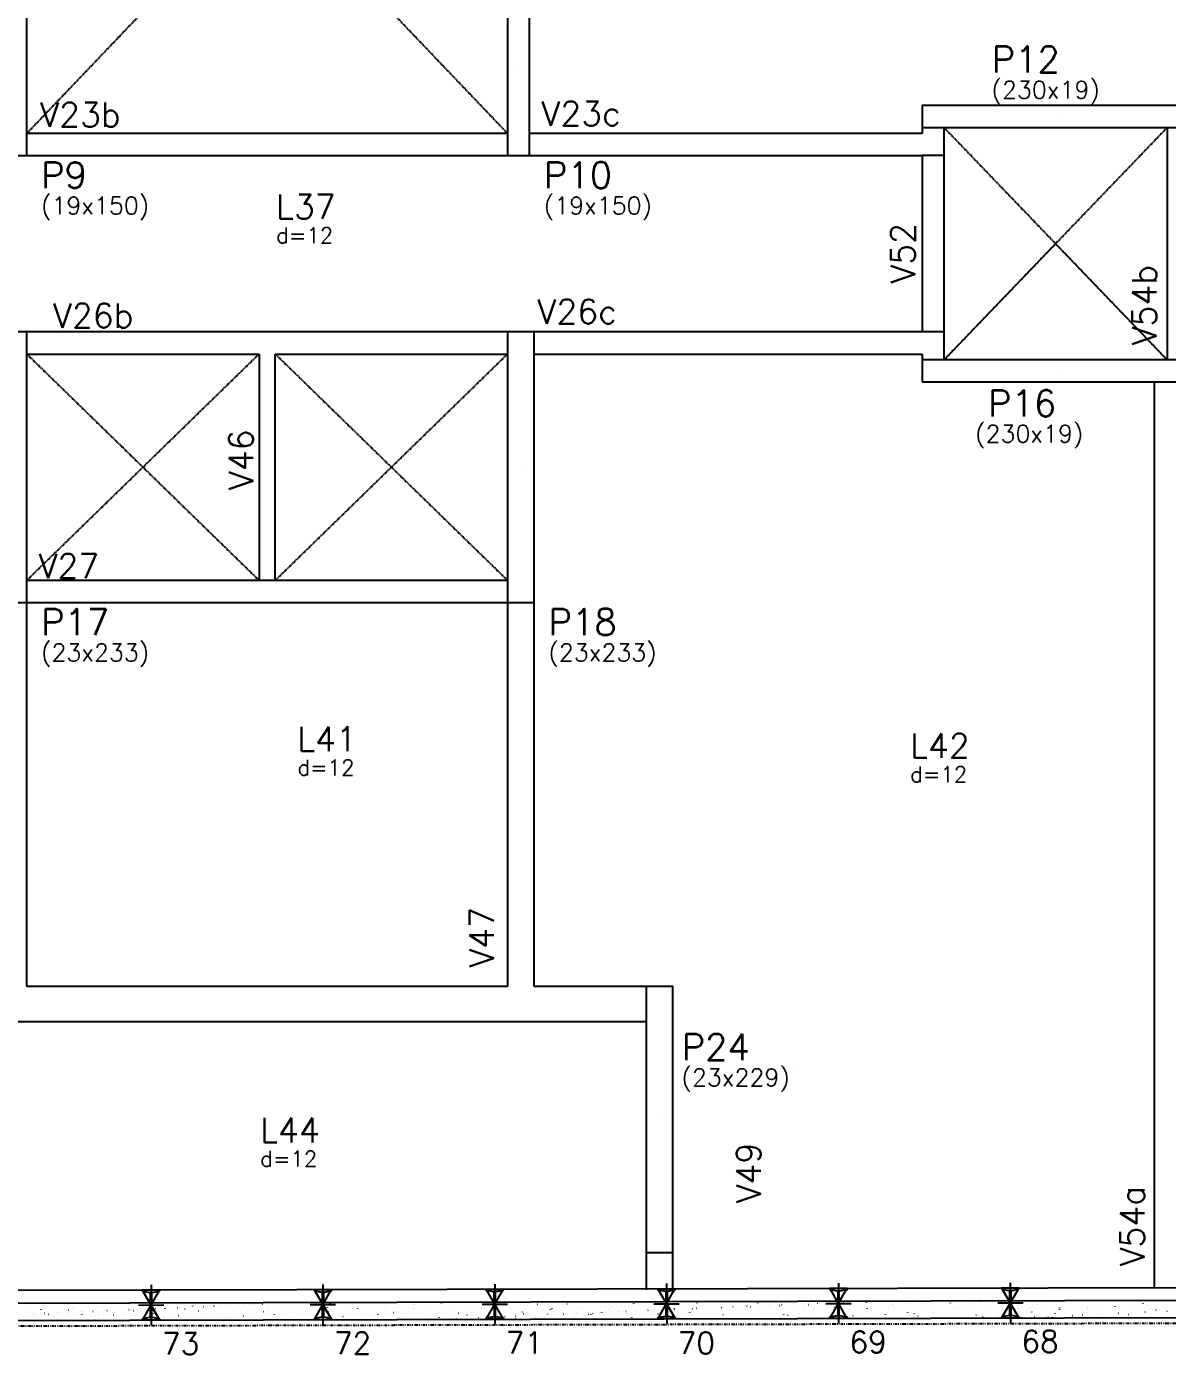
# Model space of a CAD drawing. Extents: x -40810 to 33675, y -2018 to 21213.
# Drawn here: x 20672 to 21654, y -390 to 754 of the extents above; entities that cross this region are included whole.
import ezdxf

# ---------------------------------------------------------------- set-up
doc = ezdxf.new("R2010")
doc.units = 0
doc.linetypes.add('ESTILO_TQS_0003', pattern=[1.5, 0.5, -0.4, 0.1, -0.5])
doc.linetypes.add('TRAZO_HUECO', pattern=[0.75, 0.5, -0.25])
doc.layers.get('0').update_dxf_attribs({"color": 1, "lineweight": 9})
for name, color, linetype in [('1', 5, 'Continuous'), ('10', 7, 'Continuous'), ('12', 3, 'Continuous'), ('13', 7, 'Continuous'), ('19', 5, 'Continuous'), ('24', 5, 'ESTILO_TQS_0003'), ('241', 7, 'TRAZO_HUECO'), ('242', 3, 'Continuous'), ('3', 2, 'Continuous'), ('49', 20, 'Continuous'), ('51', 6, 'Continuous'), ('52', 21, 'Continuous'), ('8', 5, 'Continuous'), ('9', 3, 'Continuous')]:
    doc.layers.add(name, color=color, linetype=linetype)
doc.styles.get("Standard").update_dxf_attribs({"font": 'romans.shx', "width": 0.8})

# ---------------------------------------------------------------- blocks, each defined once
blk = doc.blocks.new('_H9EFD498501-001')
for p, q in [((1661.56623, 195.411358), (1661.576019, 195.485717)), ((1744.594424, 195.797306), (1744.604213, 195.871664)), ((1775.702735, 195.219655), (1775.748392, 195.279157)), ((1800.669774, 196.131644), (1800.715431, 196.191146)), ((1827.519829, 195.402491), (1827.529618, 195.476849)), ((1842.48184, 194.831045), (1842.556769, 194.834317)), ((1851.358245, 196.39444), (1851.368034, 196.468798)), ((1852.597203, 195.272692), (1852.672132, 195.275963)), ((1854.470419, 195.354478), (1854.545347, 195.35775)), ((1863.311996, 195.74051), (1863.386924, 195.743781)), ((1873.427359, 196.182156), (1873.502287, 196.185427)), ((1875.300574, 196.263942), (1875.375503, 196.267214)), ((1884.142151, 196.649974), (1884.21708, 196.653245)), ((1896.794047, 194.900478), (1896.839705, 194.959979)), ((1898.512565, 196.673689), (1898.585787, 196.689922)), ((1910.371812, 194.449988), (1910.381602, 194.524347)), ((1921.761087, 195.812467), (1921.806744, 195.871968)), ((1934.386439, 196.780387), (1934.396228, 196.854746)), ((1946.728126, 196.724456), (1946.773783, 196.783958)), ((1954.493893, 196.193893), (1954.567115, 196.210126)), ((1958.155003, 197.005542), (1958.228225, 197.021775)), ((1969.298166, 194.512617), (1969.343824, 194.572118)), ((1993.400006, 194.835936), (1993.409796, 194.910294)), ((1994.265205, 195.424606), (1994.310863, 195.484107)), ((2010.475221, 195.714097), (2010.548443, 195.73033)), ((2014.136331, 196.525746), (2014.209553, 196.541979)), ((2017.311843, 196.385572), (2017.321633, 196.459931)), ((2019.232245, 196.336595), (2019.277902, 196.396096)), ((2041.15026, 197.377521), (2041.150377, 197.378414)), ((2044.199284, 197.248584), (2044.244941, 197.308085)), ((2066.456548, 195.234301), (2066.529771, 195.250534)), ((2070.117658, 196.04595), (2070.190881, 196.062183)), ((2076.325411, 194.441121), (2076.3352, 194.515479)), ((2100.163827, 195.43307), (2100.173617, 195.507428)), ((2122.437876, 194.754505), (2122.511099, 194.770738)), ((2126.098986, 195.566154), (2126.172209, 195.582387)), ((2182.080314, 195.086358), (2182.153536, 195.102591)), ((2183.192021, 195.819017), (2183.201811, 195.893376)), ((2187.746494, 194.568813), (2187.792151, 194.628315)), ((2207.103858, 197.368654), (2207.113648, 197.443012)), ((2212.713533, 195.480802), (2212.75919, 195.540304)), ((2237.680572, 196.392792), (2237.726229, 196.452293)), ((2238.061642, 194.606561), (2238.134864, 194.622794)), ((2251.241638, 197.528496), (2251.31486, 197.544729)), ((2262.647611, 197.304781), (2262.693268, 197.364282)), ((2266.117426, 195.424202), (2266.127215, 195.498561)), ((2289.955842, 196.416151), (2289.965631, 196.490509)), ((2299.572806, 194.683933), (2299.647735, 194.687205)), ((2301.446022, 194.76572), (2301.52095, 194.768991)), ((2307.222966, 197.0487), (2307.296188, 197.064933)), ((2310.287599, 195.151751), (2310.362527, 195.155023)), ((2320.402962, 195.593398), (2320.47789, 195.596669)), ((2322.276177, 195.675184), (2322.351106, 195.678455)), ((2331.117754, 196.061215), (2331.192683, 196.064487)), ((2333.804846, 195.161625), (2333.850503, 195.221127)), ((2341.233117, 196.502862), (2341.308046, 196.506133)), ((2343.106333, 196.584648), (2343.181261, 196.58792)), ((2348.969409, 194.4717), (2348.979199, 194.546058)), ((2351.947909, 196.97068), (2352.022838, 196.973951)), ((2358.771885, 196.073614), (2358.817542, 196.133116)), ((2362.063273, 197.412326), (2362.138201, 197.415597)), ((2363.204294, 196.568904), (2363.277516, 196.585137)), ((2363.936488, 197.494112), (2364.011417, 197.497384)), ((2372.778065, 197.880144), (2372.852993, 197.883415)), ((2372.984036, 196.802099), (2372.993825, 196.876457)), ((2383.738924, 196.985603), (2383.784581, 197.045105)), ((2406.308965, 194.773764), (2406.354622, 194.833265)), ((2408.705963, 197.897593), (2408.75162, 197.957094)), ((2419.185622, 196.089108), (2419.258844, 196.105341)), ((2431.276004, 195.685753), (2431.321661, 195.745254)), ((2431.997603, 194.857648), (2432.007393, 194.932006)), ((2455.909441, 196.407284), (2455.91923, 196.481642)), ((2456.243043, 196.597742), (2456.2887, 196.657244)), ((2475.16695, 195.609312), (2475.240172, 195.625545)), ((2479.747857, 197.399232), (2479.757646, 197.473591)), ((2481.210082, 197.509731), (2481.255739, 197.569233)), ((2506.177121, 198.42172), (2506.222778, 198.481222)), ((2514.923008, 194.462833), (2514.932797, 194.537191)), ((2531.148278, 195.129516), (2531.2215, 195.145749)), ((2538.761424, 195.454781), (2538.771214, 195.529139)), ((2562.776051, 197.78518), (2562.78584, 197.859539)), ((2587.129605, 194.64972), (2587.202828, 194.665953)), ((2604.336823, 198.464468), (2604.410045, 198.480701)), ((2621.789618, 195.840729), (2621.799408, 195.915087)), ((2624.757292, 194.829961), (2624.802949, 194.889462)), ((1665.125805, 187.087514), (1665.200733, 187.090785)), ((1666.133045, 183.828063), (1666.206267, 183.844296)), ((1666.99902, 187.1693), (1667.073949, 187.172571)), ((1669.693698, 183.568747), (1669.739355, 183.628248)), ((1672.090696, 186.692576), (1672.136353, 186.752077)), ((1672.829544, 190.925322), (1672.839333, 190.99968)), ((1675.834579, 191.571699), (1675.880236, 191.6312)), ((1675.840597, 187.555332), (1675.915525, 187.558603)), ((1679.313041, 186.749998), (1679.386263, 186.766231)), ((1683.990069, 185.658523), (1683.999858, 185.732881)), ((1685.95596, 187.996978), (1686.030889, 188.000249)), ((1687.829175, 188.078764), (1687.904104, 188.082036)), ((1694.660737, 184.480736), (1694.706394, 184.540237)), ((1696.520258, 190.564746), (1696.59348, 190.580979)), ((1696.670752, 188.464796), (1696.745681, 188.468067)), ((1696.741381, 192.474958), (1696.751171, 192.549317)), ((1697.057735, 187.604565), (1697.103392, 187.664066)), ((1700.181368, 191.376395), (1700.25459, 191.392628)), ((1700.801618, 192.483688), (1700.847275, 192.543189)), ((1706.786115, 188.906442), (1706.861044, 188.909714)), ((1707.828485, 186.650472), (1707.838274, 186.72483)), ((1708.659331, 188.988228), (1708.73426, 188.9915)), ((1713.361364, 194.29833), (1713.434586, 194.314562)), ((1717.500908, 189.37426), (1717.575836, 189.377532)), ((1719.627776, 185.392725), (1719.673433, 185.452227)), ((1720.579797, 193.466907), (1720.589587, 193.541265)), ((1722.024774, 188.516554), (1722.070431, 188.576055)), ((1722.114373, 183.348267), (1722.187595, 183.3645)), ((1725.768657, 193.395677), (1725.814314, 193.455178)), ((1727.616271, 189.815906), (1727.6912, 189.819178)), ((1729.489486, 189.897693), (1729.564415, 189.900964)), ((1731.843111, 188.980871), (1731.852901, 189.055229)), ((1735.294369, 186.270202), (1735.367591, 186.286435)), ((1738.331063, 190.283724), (1738.405992, 190.286996)), ((1743.003636, 183.714072), (1743.013425, 183.78843)), ((1744.594815, 186.304714), (1744.640472, 186.364216)), ((1746.991813, 189.428543), (1747.03747, 189.488044)), ((1748.446426, 190.725371), (1748.521355, 190.728642)), ((1750.319642, 190.807157), (1750.39457, 190.810428)), ((1750.735696, 194.307666), (1750.781353, 194.367167)), ((1752.501586, 190.08495), (1752.574808, 190.101183)), ((1755.754949, 190.530507), (1755.764738, 190.604865)), ((1756.162696, 190.896599), (1756.235918, 190.912832)), ((1759.161218, 191.193189), (1759.236147, 191.19646)), ((1766.842052, 184.70602), (1766.851842, 184.780379)), ((1769.276582, 191.634835), (1769.35151, 191.638106)), ((1769.342692, 193.818533), (1769.415914, 193.834766)), ((1769.561854, 187.216703), (1769.607511, 187.276205)), ((1771.149797, 191.716621), (1771.224726, 191.719893)), ((1771.958852, 190.340532), (1772.004509, 190.400034)), ((1779.593365, 191.522456), (1779.603154, 191.596814)), ((1779.991374, 192.102653), (1780.066303, 192.105924)), ((1790.106737, 192.544299), (1790.181666, 192.54757)), ((1790.856679, 187.036419), (1790.866468, 187.110778)), ((1791.275697, 185.790406), (1791.348919, 185.806639)), ((1791.979953, 192.626085), (1792.054881, 192.629357)), ((1794.528893, 188.128692), (1794.57455, 188.188194)), ((1796.925891, 191.252521), (1796.971548, 191.312023)), ((1800.821529, 193.012117), (1800.896458, 193.015388)), ((1803.607991, 193.852855), (1803.617781, 193.927213)), ((1808.482914, 189.605154), (1808.556136, 189.621387)), ((1810.936893, 193.453763), (1811.011821, 193.457035)), ((1812.144024, 190.416803), (1812.217246, 190.433036)), ((1812.810108, 193.53555), (1812.885037, 193.538821)), ((1814.768516, 188.586056), (1814.778305, 188.660414)), ((1819.495932, 189.040682), (1819.541589, 189.100183)), ((1821.651685, 193.921581), (1821.726613, 193.924853)), ((1821.89293, 192.16451), (1821.938587, 192.224012)), ((1825.32402, 193.338737), (1825.397242, 193.35497)), ((1831.767048, 194.363227), (1831.841977, 194.366499)), ((1833.640263, 194.445014), (1833.715192, 194.448285)), ((1838.606932, 189.578004), (1838.616722, 189.652363)), ((1844.462971, 189.952671), (1844.508628, 190.012172)), ((1846.859969, 193.0765), (1846.905627, 193.136001)), ((1847.257024, 185.31061), (1847.330247, 185.326843)), ((1849.870246, 185.091968), (1849.880036, 185.166326)), ((1862.621559, 191.908403), (1862.631348, 191.982762)), ((1864.464242, 189.125358), (1864.537464, 189.141591)), ((1868.125352, 189.937006), (1868.198574, 189.953239)), ((1869.43001, 190.86466), (1869.475667, 190.924161)), ((1871.827008, 193.988489), (1871.872666, 194.04799)), ((1873.782083, 186.641604), (1873.791873, 186.715963)), ((1881.305348, 192.858941), (1881.37857, 192.875174)), ((1886.533396, 193.45804), (1886.543185, 193.532398)), ((1888.142026, 183.624943), (1888.187683, 183.684445)), ((1894.397049, 191.776649), (1894.442706, 191.836151)), ((1897.6205, 187.633553), (1897.630289, 187.707911)), ((1903.238352, 184.830814), (1903.311575, 184.847047)), ((1908.883814, 183.147517), (1908.893603, 183.221875)), ((1913.109065, 184.536933), (1913.154722, 184.596434)), ((1919.364088, 192.688638), (1919.409745, 192.74814)), ((1920.445569, 188.645562), (1920.518792, 188.661795)), ((1921.635126, 189.963952), (1921.644916, 190.03831)), ((1924.106679, 189.45721), (1924.179902, 189.473443)), ((1932.795651, 184.697153), (1932.80544, 184.771511)), ((1937.286676, 192.379145), (1937.359898, 192.395378)), ((1938.076104, 185.448922), (1938.121761, 185.508423)), ((1944.331127, 193.600627), (1944.376785, 193.660129)), ((1945.546963, 191.513588), (1945.556753, 191.587947)), ((1956.634067, 185.689102), (1956.643857, 185.76346)), ((1959.21968, 184.351018), (1959.292902, 184.36725)), ((1963.043143, 186.360911), (1963.0888, 186.420412)), ((1969.38538, 192.505537), (1969.395169, 192.579895)), ((1976.426897, 188.165766), (1976.50012, 188.181999)), ((1980.088007, 188.977414), (1980.16123, 188.993647)), ((1980.648694, 188.019501), (1980.658483, 188.093859)), ((1988.010182, 187.2729), (1988.055839, 187.332402)), ((1993.268003, 191.899349), (1993.341226, 191.915582)), ((2004.560531, 189.569137), (2004.57032, 189.643495)), ((2009.233338, 183.305766), (2009.278995, 183.365268)), ((2012.977221, 188.184889), (2013.022878, 188.244391)), ((2015.201008, 183.871221), (2015.27423, 183.887454)), ((2015.647634, 183.74465), (2015.657424, 183.819009)), ((2028.398947, 190.561086), (2028.408737, 190.635444)), ((2032.408225, 187.68597), (2032.481447, 187.702203)), ((2034.200377, 184.217755), (2034.246034, 184.277257)), ((2036.069335, 188.497618), (2036.142557, 188.513851)), ((2037.94426, 189.096878), (2037.989917, 189.15638)), ((2039.495578, 183.328716), (2039.570507, 183.331988)), ((2039.662261, 186.075049), (2039.672051, 186.149408)), ((2049.249331, 191.419553), (2049.322554, 191.435786)), ((2049.610941, 183.770363), (2049.68587, 183.773634)), ((2051.484157, 183.852149), (2051.559085, 183.85542)), ((2052.413574, 192.891485), (2052.423363, 192.965843)), ((2059.167416, 185.129744), (2059.213073, 185.189246)), ((2060.325734, 184.238181), (2060.400662, 184.241452)), ((2062.911299, 190.008868), (2062.956956, 190.068369)), ((2063.574098, 187.624686), (2063.583888, 187.699044)), ((2070.441097, 184.679827), (2070.516025, 184.683098)), ((2071.182336, 183.391425), (2071.255558, 183.407658)), ((2072.314312, 184.761613), (2072.389241, 184.764885)), ((2081.155889, 185.147645), (2081.230818, 185.150916)), ((2084.134455, 186.041734), (2084.180112, 186.101235)), ((2087.412515, 188.616634), (2087.422304, 188.690993)), ((2087.878338, 190.920857), (2087.923995, 190.980358)), ((2088.389553, 187.206174), (2088.462775, 187.222407)), ((2091.271252, 185.589291), (2091.346181, 185.592563)), ((2092.050663, 188.017822), (2092.123885, 188.034055)), ((2093.144468, 185.671077), (2093.219396, 185.674349)), ((2098.675828, 184.130598), (2098.685618, 184.204957)), ((2101.986044, 186.057109), (2102.060973, 186.06038)), ((2105.230659, 190.939757), (2105.303881, 190.95599)), ((2106.704496, 183.829894), (2106.750153, 183.889396)), ((2109.101494, 186.953723), (2109.147151, 187.013224)), ((2111.427141, 190.947033), (2111.436931, 191.021392)), ((2112.101408, 186.498755), (2112.176336, 186.502027)), ((2112.845377, 191.832846), (2112.891034, 191.892347)), ((2113.974623, 186.580542), (2114.049552, 186.583813)), ((2122.587666, 185.680234), (2122.597455, 185.754593)), ((2122.8162, 186.966573), (2122.891128, 186.969845)), ((2131.671535, 184.741883), (2131.717192, 184.801385)), ((2132.931563, 187.40822), (2133.006492, 187.411491)), ((2134.068533, 187.865712), (2134.11419, 187.925213)), ((2134.804778, 187.490006), (2134.879707, 187.493277)), ((2135.338978, 192.49667), (2135.348768, 192.571028)), ((2137.812416, 192.744835), (2137.858073, 192.804336)), ((2143.646355, 187.876037), (2143.721284, 187.879309)), ((2144.370881, 186.726377), (2144.444103, 186.74261)), ((2146.426082, 186.672183), (2146.435871, 186.746541)), ((2148.031991, 187.538026), (2148.105213, 187.554259)), ((2153.761718, 188.317684), (2153.836647, 188.320955)), ((2155.634934, 188.39947), (2155.709863, 188.402742)), ((2156.638574, 185.653872), (2156.684231, 185.713374)), ((2159.035572, 188.777701), (2159.081229, 188.837203)), ((2159.177395, 193.488618), (2159.187184, 193.562977)), ((2161.211987, 190.459961), (2161.285209, 190.476194)), ((2162.779455, 193.656824), (2162.825112, 193.716326)), ((2164.476511, 188.785502), (2164.551439, 188.788773)), ((2170.440709, 189.002582), (2170.450498, 189.076941)), ((2174.591874, 189.227148), (2174.666803, 189.230419)), ((2176.465089, 189.308934), (2176.540018, 189.312206)), ((2178.419204, 194.274709), (2178.492426, 194.290942)), ((2181.601233, 183.735783), (2181.611023, 183.810142)), ((2181.605613, 186.565861), (2181.65127, 186.625363)), ((2184.002611, 189.68969), (2184.048268, 189.749192)), ((2185.306666, 189.694966), (2185.381595, 189.698237)), ((2194.352546, 190.552218), (2194.362335, 190.626577)), ((2195.422029, 190.136612), (2195.496958, 190.139884)), ((2197.295245, 190.218399), (2197.370173, 190.22167)), ((2200.352209, 186.246581), (2200.425431, 186.262814)), ((2204.013319, 187.05823), (2204.086541, 187.074463)), ((2205.439649, 184.727732), (2205.449439, 184.80209)), ((2206.136822, 190.60443), (2206.21175, 190.607702)), ((2206.572652, 187.477851), (2206.618309, 187.537352)), ((2208.96965, 190.601679), (2209.015307, 190.661181)), ((2216.252185, 191.046076), (2216.327113, 191.049348)), ((2217.193315, 189.980165), (2217.266537, 189.996398)), ((2218.1254, 191.127863), (2218.200329, 191.131134)), ((2218.190962, 191.544167), (2218.200751, 191.618525)), ((2226.966977, 191.513894), (2227.041906, 191.517166)), ((2229.454276, 187.058131), (2229.464065, 187.132489)), ((2231.539691, 188.38984), (2231.585348, 188.449341)), ((2233.936689, 191.513669), (2233.982347, 191.57317)), ((2234.400532, 193.794913), (2234.473754, 193.811146)), ((2237.08234, 191.955541), (2237.157269, 191.958812)), ((2238.955556, 192.037327), (2239.030484, 192.040598)), ((2242.205589, 193.874566), (2242.215378, 193.948925)), ((2247.797132, 192.423359), (2247.872061, 192.42663)), ((2253.366113, 188.607767), (2253.375903, 188.682126)), ((2256.333537, 185.766785), (2256.406759, 185.783018)), ((2256.50673, 189.301829), (2256.552387, 189.36133)), ((2257.912496, 192.865005), (2257.987424, 192.868276)), ((2258.903728, 192.425658), (2258.949386, 192.485159)), ((2259.785711, 192.946791), (2259.86064, 192.950063)), ((2259.994647, 186.578434), (2260.067869, 186.594667)), ((2268.627288, 193.332823), (2268.702216, 193.336094)), ((2273.174643, 189.500369), (2273.247865, 189.516602)), ((2277.204529, 189.599716), (2277.214319, 189.674074)), ((2278.742651, 193.774469), (2278.81758, 193.777741)), ((2280.615866, 193.856255), (2280.690795, 193.859527)), ((2281.473769, 190.213818), (2281.519426, 190.27332)), ((2283.870767, 193.337647), (2283.916425, 193.397148)), ((2288.467843, 185.11368), (2288.477633, 185.188038)), ((2289.457443, 194.242287), (2289.532372, 194.245558)), ((2290.38186, 193.315117), (2290.455082, 193.33135)), ((2294.04297, 194.126765), (2294.116192, 194.142998)), ((2301.219156, 191.930115), (2301.228945, 192.004473)), ((2306.440808, 191.125807), (2306.486465, 191.185309)), ((2308.837807, 194.249636), (2308.883464, 194.309137)), ((2311.902428, 183.038225), (2311.902428, 183.038225)), ((2311.902428, 183.038225), (2311.902428, 183.038225)), ((2312.314865, 185.286989), (2312.388087, 185.303222)), ((2312.379681, 186.663316), (2312.38947, 186.737674)), ((2315.975975, 186.098638), (2316.049197, 186.114871)), ((2323.760145, 183.067124), (2323.760145, 183.067124)), ((2323.760145, 183.067124), (2323.760145, 183.067124)), ((2324.52584, 183.06899), (2324.52584, 183.06899)), ((2325.130993, 193.479751), (2325.140783, 193.55411)), ((2325.152824, 183.886091), (2325.198481, 183.945592)), ((2329.155971, 189.020573), (2329.229193, 189.036805)), ((2331.407847, 192.037796), (2331.453505, 192.097298)), ((2335.617861, 183.096022), (2335.617861, 183.096022)), ((2336.218097, 187.655264), (2336.227886, 187.729623)), ((2346.363188, 192.835321), (2346.43641, 192.851554)), ((2347.475578, 183.124921), (2347.475578, 183.124921)), ((2347.475578, 183.124921), (2347.475578, 183.124921)), ((2347.475578, 183.124921), (2347.475578, 183.124921)), ((2347.481411, 183.169228), (2347.4912, 183.243587)), ((2348.838552, 183.128243), (2348.838552, 183.128243)), ((2350.024298, 193.646969), (2350.09752, 193.663202)), ((2350.119863, 184.79808), (2350.16552, 184.857581)), ((2356.374886, 192.949786), (2356.420544, 193.009287)), ((2359.333294, 183.15382), (2359.333294, 183.15382)), ((2359.333294, 183.15382), (2359.333294, 183.15382)), ((2359.333294, 183.15382), (2359.333294, 183.15382)), ((2360.232723, 189.985664), (2360.242513, 190.060022)), ((2360.855037, 183.157529), (2360.855037, 183.157529)), ((2360.855037, 183.157529), (2360.855037, 183.157529)), ((2360.855037, 183.157529), (2360.855037, 183.157529)), ((2368.296192, 184.807193), (2368.369415, 184.823426)), ((2371.191011, 183.182719), (2371.191011, 183.182719)), ((2371.191011, 183.182719), (2371.191011, 183.182719)), ((2371.393248, 184.718865), (2371.403037, 184.793223)), ((2371.957302, 185.618842), (2372.030525, 185.635075)), ((2373.151263, 183.187496), (2373.151263, 183.187496)), ((2375.086902, 185.710069), (2375.132559, 185.769571)), ((2381.341925, 193.861775), (2381.387583, 193.921276)), ((2383.048727, 183.211617), (2383.048727, 183.211617)), ((2383.048727, 183.211617), (2383.048727, 183.211617)), ((2384.144561, 191.5353), (2384.15435, 191.609658)), ((2385.137299, 188.540776), (2385.210521, 188.557009)), ((2394.906443, 183.240516), (2394.906443, 183.240516)), ((2395.231664, 185.710813), (2395.241454, 185.785171)), ((2397.463975, 183.246749), (2397.463975, 183.246749)), ((2400.053941, 186.622058), (2400.099598, 186.68156)), ((2402.344516, 192.355525), (2402.417738, 192.371758)), ((2406.005626, 193.167173), (2406.078848, 193.183406)), ((2406.76416, 183.269415), (2406.76416, 183.269415)), ((2407.982977, 192.527248), (2407.992766, 192.601607)), ((2418.621876, 183.298313), (2418.621876, 183.298313)), ((2418.621876, 183.298313), (2418.621876, 183.298313)), ((2418.621876, 183.298313), (2418.621876, 183.298313)), ((2419.246291, 188.041212), (2419.25608, 188.115571)), ((2419.646892, 183.300812), (2419.646892, 183.300812)), ((2419.646892, 183.300812), (2419.646892, 183.300812)), ((2419.646892, 183.300812), (2419.646892, 183.300812)), ((2421.776687, 183.306002), (2421.776687, 183.306002)), ((2424.27752, 184.327397), (2424.350743, 184.34363)), ((2425.02098, 187.534047), (2425.066637, 187.593549)), ((2427.93863, 185.139046), (2428.011853, 185.155279)), ((2430.479593, 183.327212), (2430.479593, 183.327212)), ((2430.479593, 183.327212), (2430.479593, 183.327212)), ((2430.479593, 183.327212), (2430.479593, 183.327212)), ((2441.118626, 188.06098), (2441.191849, 188.077213)), ((2442.337309, 183.356111), (2442.337309, 183.356111)), ((2442.337309, 183.356111), (2442.337309, 183.356111)), ((2443.158128, 189.590849), (2443.167917, 189.665207)), ((2446.089398, 183.365255), (2446.089398, 183.365255)), ((2446.089398, 183.365255), (2446.089398, 183.365255)), ((2446.089398, 183.365255), (2446.089398, 183.365255)), ((2446.244136, 183.566913), (2446.289793, 183.626415)), ((2449.988019, 188.446037), (2450.033676, 188.505538)), ((2454.195026, 183.38501), (2454.195026, 183.38501)), ((2454.245232, 183.766362), (2454.255021, 183.84072)), ((2458.325844, 191.875729), (2458.399066, 191.891962)), ((2461.986954, 192.687377), (2462.060176, 192.70361)), ((2466.052742, 183.413908), (2466.052742, 183.413908)), ((2466.996544, 190.582797), (2467.006334, 190.657155)), ((2470.40211, 183.424508), (2470.40211, 183.424508)), ((2470.40211, 183.424508), (2470.40211, 183.424508)), ((2470.40211, 183.424508), (2470.40211, 183.424508)), ((2471.211175, 184.478903), (2471.256832, 184.538404)), ((2474.955058, 189.358026), (2475.000715, 189.417527)), ((2477.910459, 183.442807), (2477.910459, 183.442807)), ((2477.910459, 183.442807), (2477.910459, 183.442807)), ((2477.910459, 183.442807), (2477.910459, 183.442807)), ((2478.259858, 186.096761), (2478.269648, 186.171119)), ((2478.438748, 183.444094), (2478.438748, 183.444094)), ((2478.438748, 183.444094), (2478.438748, 183.444094)), ((2478.438748, 183.444094), (2478.438748, 183.444094)), ((2480.258848, 183.847601), (2480.33207, 183.863834)), ((2483.919958, 184.659249), (2483.99318, 184.675482)), ((2489.768175, 183.471706), (2489.768175, 183.471706)), ((2489.768175, 183.471706), (2489.768175, 183.471706)), ((2489.768175, 183.471706), (2489.768175, 183.471706)), ((2491.011171, 192.913196), (2491.02096, 192.987555)), ((2494.714822, 183.483761), (2494.714822, 183.483761)), ((2494.714822, 183.483761), (2494.714822, 183.483761)), ((2494.714822, 183.483761), (2494.714822, 183.483761)), ((2496.178214, 185.390892), (2496.223871, 185.450393)), ((2497.099954, 187.581184), (2497.173177, 187.597417)), ((2499.922097, 190.270015), (2499.967754, 190.329516)), ((2501.625891, 183.500604), (2501.625891, 183.500604)), ((2501.625891, 183.500604), (2501.625891, 183.500604)), ((2502.171695, 187.646397), (2502.181485, 187.720756)), ((2504.026871, 183.506456), (2504.026871, 183.506456)), ((2504.026871, 183.506456), (2504.026871, 183.506456)), ((2507.301337, 183.649422), (2507.376265, 183.652694)), ((2513.483608, 183.529503), (2513.483608, 183.529503)), ((2513.483608, 183.529503), (2513.483608, 183.529503)), ((2514.307171, 191.395932), (2514.380394, 191.412165)), ((2517.4167, 184.091068), (2517.491628, 184.09434)), ((2517.968282, 192.207581), (2518.041504, 192.223814)), ((2519.027533, 183.543014), (2519.027533, 183.543014)), ((2519.027533, 183.543014), (2519.027533, 183.543014)), ((2519.027533, 183.543014), (2519.027533, 183.543014)), ((2519.289915, 184.172855), (2519.364844, 184.176126)), ((2521.145253, 186.302881), (2521.19091, 186.362382)), ((2524.889136, 191.182004), (2524.934793, 191.241505)), ((2525.341324, 183.558402), (2525.341324, 183.558402)), ((2526.010112, 188.638346), (2526.019901, 188.712704)), ((2528.131492, 184.558886), (2528.206421, 184.562158)), ((2537.199041, 183.587301), (2537.199041, 183.587301)), ((2537.199041, 183.587301), (2537.199041, 183.587301)), ((2537.199041, 183.587301), (2537.199041, 183.587301)), ((2537.230604, 183.587377), (2537.230604, 183.587377)), ((2537.273426, 184.15231), (2537.283215, 184.226668)), ((2538.246855, 185.000533), (2538.321784, 185.003804)), ((2539.901286, 184.179453), (2539.974508, 184.195686)), ((2540.120071, 185.082319), (2540.194999, 185.08559)), ((2543.340245, 183.602267), (2543.340245, 183.602267)), ((2543.340245, 183.602267), (2543.340245, 183.602267)), ((2543.715294, 184.091041), (2543.760951, 184.150543)), ((2546.112292, 187.21487), (2546.157949, 187.274372)), ((2548.961647, 185.468351), (2549.036576, 185.471622)), ((2549.056757, 183.616199), (2549.056757, 183.616199)), ((2549.056757, 183.616199), (2549.056757, 183.616199)), ((2549.056757, 183.616199), (2549.056757, 183.616199)), ((2549.856175, 192.093993), (2549.901832, 192.153495)), ((2550.024738, 190.968745), (2550.034528, 191.043103)), ((2553.081282, 187.101388), (2553.154504, 187.117621)), ((2559.077011, 185.909997), (2559.151939, 185.913268)), ((2560.914474, 183.645098), (2560.914474, 183.645098)), ((2560.914474, 183.645098), (2560.914474, 183.645098)), ((2560.950226, 185.991783), (2561.025155, 185.995055)), ((2561.185263, 185.701946), (2561.195052, 185.776304)), ((2567.652956, 183.66152), (2567.652956, 183.66152)), ((2567.652956, 183.66152), (2567.652956, 183.66152)), ((2568.682333, 185.00303), (2568.72799, 185.062532)), ((2569.791803, 186.377815), (2569.866731, 186.381086)), ((2570.288499, 190.916136), (2570.361722, 190.932369)), ((2571.079331, 188.126859), (2571.124988, 188.186361)), ((2572.77219, 183.673997), (2572.77219, 183.673997)), ((2572.77219, 183.673997), (2572.77219, 183.673997)), ((2573.936575, 192.518381), (2573.946365, 192.59274)), ((2573.949609, 191.727785), (2574.022832, 191.744018)), ((2574.823214, 193.005982), (2574.868871, 193.065484)), ((2579.907166, 186.819461), (2579.982095, 186.822733)), ((2581.780382, 186.901247), (2581.85531, 186.904519)), ((2584.629907, 183.702895), (2584.629907, 183.702895)), ((2585.023679, 186.693895), (2585.033469, 186.768253)), ((2590.621958, 187.287279), (2590.696887, 187.29055)), ((2591.965668, 183.720774), (2591.965668, 183.720774)), ((2591.965668, 183.720774), (2591.965668, 183.720774)), ((2593.649372, 185.91502), (2593.695029, 185.974521)), ((2596.02246, 183.73066), (2596.02246, 183.73066)), ((2596.02246, 183.73066), (2596.02246, 183.73066)), ((2596.04637, 189.038848), (2596.092027, 189.09835)), ((2596.487623, 183.731794), (2596.487623, 183.731794)), ((2597.774992, 193.51033), (2597.784781, 193.584688)), ((2599.790253, 193.917971), (2599.83591, 193.977473)), ((2600.737322, 187.728925), (2600.81225, 187.732197)), ((2602.610537, 187.810712), (2602.685466, 187.813983)), ((2608.345339, 183.760693), (2608.345339, 183.760693)), ((2608.345339, 183.760693), (2608.345339, 183.760693)), ((2608.345339, 183.760693), (2608.345339, 183.760693)), ((2609.038306, 189.024294), (2609.048095, 189.098652)), ((2609.06261, 186.621592), (2609.135832, 186.637825)), ((2611.452114, 188.196743), (2611.527042, 188.200015)), ((2616.27838, 183.780027), (2616.27838, 183.780027)), ((2616.27838, 183.780027), (2616.27838, 183.780027)), ((2618.616411, 186.827009), (2618.662068, 186.88651)), ((2620.203056, 183.789592), (2620.20862, 183.831853)), ((2620.203056, 183.789592), (2620.203056, 183.789592)), ((2620.203056, 183.789592), (2620.203056, 183.789592)), ((2621.013409, 189.950838), (2621.059067, 190.010339)), ((2621.567477, 188.63839), (2621.642406, 188.641661)), ((2623.440692, 188.720176), (2623.515621, 188.723447)), ((2626.269827, 190.43634), (2626.343049, 190.452573)), ((2629.930937, 191.247989), (2630.004159, 191.264222)), ((2632.060772, 183.81849), (2632.060772, 183.81849)), ((2632.060772, 183.81849), (2632.060772, 183.81849)), ((2632.282269, 189.106207), (2632.357198, 189.109479)), ((2632.950143, 190.57393), (2632.959932, 190.648288)), ((2640.591091, 183.83928), (2640.591091, 183.83928)), ((2640.591091, 183.83928), (2640.591091, 183.83928)), ((2642.397632, 189.547854), (2642.472561, 189.551125)), ((1662.471935, 183.016415), (1662.545157, 183.032648)), ((1668.082626, 181.469157), (1668.082626, 181.469157)), ((1668.082626, 181.469157), (1668.082626, 181.469157)), ((1671.58574, 181.477695), (1671.58574, 181.477695)), ((1671.58574, 181.477695), (1671.58574, 181.477695)), ((1671.58574, 181.477695), (1671.58574, 181.477695)), ((1683.443457, 181.506593), (1683.443457, 181.506593)), ((1683.443457, 181.506593), (1683.443457, 181.506593)), ((1692.395338, 181.52841), (1692.395338, 181.52841)), ((1692.395338, 181.52841), (1692.395338, 181.52841)), ((1695.301173, 181.535492), (1695.301173, 181.535492)), ((1695.301173, 181.535492), (1695.301173, 181.535492)), ((1707.15889, 181.564391), (1707.15889, 181.564391)), ((1714.144621, 181.581416), (1714.144621, 181.581416)), ((1714.144621, 181.581416), (1714.144621, 181.581416)), ((1714.144621, 181.581416), (1714.144621, 181.581416)), ((1716.708049, 181.587663), (1716.708049, 181.587663)), ((1716.708049, 181.587663), (1716.708049, 181.587663)), ((1718.453263, 182.536619), (1718.526485, 182.552852)), ((1719.016606, 181.593289), (1719.016606, 181.593289)), ((1719.016606, 181.593289), (1719.016606, 181.593289)), ((1719.016606, 181.593289), (1719.016606, 181.593289)), ((1719.091799, 182.164435), (1719.101588, 182.238794)), ((1730.874322, 181.622188), (1730.874322, 181.622188)), ((1730.874322, 181.622188), (1730.874322, 181.622188)), ((1730.874322, 181.622188), (1730.874322, 181.622188)), ((1741.020761, 181.646916), (1741.020761, 181.646916)), ((1741.020761, 181.646916), (1741.020761, 181.646916)), ((1742.732039, 181.651087), (1742.732039, 181.651087)), ((1742.732039, 181.651087), (1742.732039, 181.651087)), ((1754.589755, 181.679986), (1754.589755, 181.679986)), ((1754.589755, 181.679986), (1754.589755, 181.679986)), ((1765.333473, 181.706169), (1765.333473, 181.706169)), ((1765.333473, 181.706169), (1765.333473, 181.706169)), ((1766.447472, 181.708884), (1766.447472, 181.708884)), ((1772.936477, 181.724699), (1772.936477, 181.724699)), ((1772.936477, 181.724699), (1772.936477, 181.724699)), ((1772.936477, 181.724699), (1772.936477, 181.724699)), ((1774.43459, 182.056822), (1774.507813, 182.073055)), ((1778.0957, 182.868471), (1778.168923, 182.884704)), ((1778.305188, 181.737783), (1778.305188, 181.737783)), ((1789.646184, 181.765422), (1789.646184, 181.765422)), ((1789.646184, 181.765422), (1789.646184, 181.765422)), ((1790.162905, 181.766682), (1790.162905, 181.766682)), ((1790.162905, 181.766682), (1790.162905, 181.766682)), ((1790.162905, 181.766682), (1790.162905, 181.766682)), ((1802.020621, 181.79558), (1802.026993, 181.843979)), ((1802.020621, 181.79558), (1802.020621, 181.79558)), ((1802.020621, 181.79558), (1802.020621, 181.79558)), ((1813.878338, 181.824479), (1813.878338, 181.824479)), ((1813.878338, 181.824479), (1813.878338, 181.824479)), ((1813.958896, 181.824675), (1813.958896, 181.824675)), ((1813.958896, 181.824675), (1813.958896, 181.824675)), ((1825.736054, 181.853378), (1825.736054, 181.853378)), ((1825.85562, 182.761569), (1825.865409, 182.835927)), ((1831.728333, 181.867982), (1831.728333, 181.867982)), ((1834.077028, 182.388675), (1834.150251, 182.404908)), ((1837.59377, 181.882277), (1837.59377, 181.882277)), ((1838.271608, 181.883929), (1838.271608, 181.883929)), ((1838.271608, 181.883929), (1838.271608, 181.883929)), ((1849.451487, 181.911175), (1849.451487, 181.911175)), ((1849.451487, 181.911175), (1849.451487, 181.911175)), ((1849.451487, 181.911175), (1849.451487, 181.911175)), ((1861.309203, 181.940074), (1861.309203, 181.940074)), ((1861.309203, 181.940074), (1861.309203, 181.940074)), ((1861.309203, 181.940074), (1861.309203, 181.940074)), ((1862.584319, 181.943182), (1862.584319, 181.943182)), ((1863.174987, 182.712954), (1863.220644, 182.772456)), ((1873.16692, 181.968973), (1873.16692, 181.968973)), ((1873.16692, 181.968973), (1873.16692, 181.968973)), ((1885.024636, 181.997871), (1885.024636, 181.997871)), ((1885.024636, 181.997871), (1885.024636, 181.997871)), ((1886.897031, 182.002435), (1886.897031, 182.002435)), ((1890.520189, 182.011265), (1890.520189, 182.011265)), ((1890.520189, 182.011265), (1890.520189, 182.011265)), ((1896.882353, 182.02677), (1896.882353, 182.02677)), ((1908.740069, 182.055669), (1908.740069, 182.055669)), ((1908.740069, 182.055669), (1908.740069, 182.055669)), ((1908.740069, 182.055669), (1908.740069, 182.055669)), ((1911.209742, 182.061688), (1911.209742, 182.061688)), ((1920.597786, 182.084568), (1920.597786, 182.084568)), ((1920.597786, 182.084568), (1920.597786, 182.084568)), ((1920.597786, 182.084568), (1920.597786, 182.084568)), ((1932.455502, 182.113466), (1932.455502, 182.113466)), ((1932.455502, 182.113466), (1932.455502, 182.113466)), ((1935.522454, 182.120941), (1935.522454, 182.120941)), ((1944.313218, 182.142365), (1944.313218, 182.142365)), ((1944.313218, 182.142365), (1944.313218, 182.142365)), ((1949.312045, 182.154548), (1949.312045, 182.154548)), ((1949.312045, 182.154548), (1949.312045, 182.154548)), ((1956.170935, 182.171264), (1956.170935, 182.171264)), ((1959.835166, 182.180194), (1959.835166, 182.180194)), ((1968.028651, 182.200162), (1968.028651, 182.200162)), ((1979.886368, 182.229061), (1979.886368, 182.229061)), ((1979.886368, 182.229061), (1979.886368, 182.229061)), ((1979.886368, 182.229061), (1979.886368, 182.229061)), ((1984.147877, 182.239447), (1984.147877, 182.239447)), ((1984.147877, 182.239447), (1984.147877, 182.239447)), ((1984.147877, 182.239447), (1984.147877, 182.239447)), ((1984.266299, 182.393777), (1984.311956, 182.453279)), ((1991.744084, 182.25796), (1991.744084, 182.25796)), ((1991.744084, 182.25796), (1991.744084, 182.25796)), ((1991.809218, 182.752702), (1991.819008, 182.82706)), ((2003.601801, 182.286859), (2003.601801, 182.286859)), ((2003.601801, 182.286859), (2003.601801, 182.286859)), ((2008.103901, 182.297831), (2008.103901, 182.297831)), ((2008.103901, 182.297831), (2008.103901, 182.297831)), ((2008.460589, 182.2987), (2008.460589, 182.2987)), ((2008.460589, 182.2987), (2008.460589, 182.2987)), ((2008.460589, 182.2987), (2008.460589, 182.2987)), ((2015.459517, 182.315757), (2015.459517, 182.315757)), ((2016.344394, 182.317914), (2016.344394, 182.317914)), ((2016.344394, 182.317914), (2016.344394, 182.317914)), ((2018.665423, 182.419252), (2018.740351, 182.422524)), ((2027.317234, 182.344656), (2027.317234, 182.344656)), ((2028.780786, 182.860898), (2028.855715, 182.86417)), ((2030.654001, 182.942685), (2030.72893, 182.945956)), ((2032.773301, 182.357953), (2032.773301, 182.357953)), ((2032.773301, 182.357953), (2032.773301, 182.357953)), ((2032.773301, 182.357953), (2032.773301, 182.357953)), ((2039.17495, 182.373555), (2039.17495, 182.373555)), ((2039.17495, 182.373555), (2039.17495, 182.373555)), ((2039.17495, 182.373555), (2039.17495, 182.373555)), ((2051.032666, 182.402453), (2051.032666, 182.402453)), ((2051.032666, 182.402453), (2051.032666, 182.402453)), ((2051.032666, 182.402453), (2051.032666, 182.402453)), ((2057.086012, 182.417206), (2057.086012, 182.417206)), ((2057.086012, 182.417206), (2057.086012, 182.417206)), ((2057.086012, 182.417206), (2057.086012, 182.417206)), ((2062.890383, 182.431352), (2062.890383, 182.431352)), ((2062.890383, 182.431352), (2062.890383, 182.431352)), ((2066.895757, 182.441114), (2066.895757, 182.441114)), ((2066.895757, 182.441114), (2066.895757, 182.441114)), ((2074.748099, 182.460251), (2074.748099, 182.460251)), ((2074.748099, 182.460251), (2074.748099, 182.460251)), ((2081.398724, 182.476459), (2081.398724, 182.476459)), ((2081.398724, 182.476459), (2081.398724, 182.476459)), ((2081.737457, 182.917905), (2081.783114, 182.977406)), ((2086.605816, 182.489149), (2086.605816, 182.489149)), ((2098.463532, 182.518048), (2098.463532, 182.518048)), ((2098.463532, 182.518048), (2098.463532, 182.518048)), ((2098.463532, 182.518048), (2098.463532, 182.518048)), ((2105.711435, 182.535712), (2105.711435, 182.535712)), ((2105.711435, 182.535712), (2105.711435, 182.535712)), ((2110.321249, 182.546947), (2110.321249, 182.546947)), ((2110.321249, 182.546947), (2110.321249, 182.546947)), ((2110.321249, 182.546947), (2110.321249, 182.546947)), ((2122.178965, 182.575846), (2122.178965, 182.575846)), ((2122.178965, 182.575846), (2122.178965, 182.575846)), ((2125.687613, 182.584397), (2125.687613, 182.584397)), ((2125.687613, 182.584397), (2125.687613, 182.584397)), ((2127.163664, 182.911629), (2127.236886, 182.927862)), ((2130.024147, 182.594965), (2130.024147, 182.594965)), ((2130.024147, 182.594965), (2130.024147, 182.594965)), ((2134.036682, 182.604744), (2134.036682, 182.604744)), ((2134.036682, 182.604744), (2134.036682, 182.604744)), ((2145.894398, 182.633643), (2145.894398, 182.633643)), ((2154.336859, 182.654218), (2154.336859, 182.654218)), ((2154.336859, 182.654218), (2154.336859, 182.654218)), ((2157.752114, 182.662542), (2157.752114, 182.662542)), ((2169.609831, 182.69144), (2169.609831, 182.69144)), ((2169.609831, 182.69144), (2169.609831, 182.69144)), ((2169.609831, 182.69144), (2169.609831, 182.69144)), ((2178.64957, 182.713471), (2178.64957, 182.713471)), ((2178.64957, 182.713471), (2178.64957, 182.713471)), ((2181.467547, 182.720339), (2181.467547, 182.720339)), ((2181.467547, 182.720339), (2181.467547, 182.720339)), ((2184.479469, 182.72768), (2184.479469, 182.72768)), ((2184.479469, 182.72768), (2184.479469, 182.72768)), ((2184.479469, 182.72768), (2184.479469, 182.72768)), ((2193.325264, 182.749238), (2193.325264, 182.749238)), ((2193.325264, 182.749238), (2193.325264, 182.749238)), ((2202.962282, 182.772724), (2202.962282, 182.772724)), ((2202.962282, 182.772724), (2202.962282, 182.772724)), ((2205.18298, 182.778137), (2205.18298, 182.778137)), ((2217.040697, 182.807035), (2217.040697, 182.807035)), ((2227.274994, 182.831978), (2227.274994, 182.831978)), ((2227.274994, 182.831978), (2227.274994, 182.831978)), ((2228.898413, 182.835934), (2228.898413, 182.835934)), ((2228.898413, 182.835934), (2228.898413, 182.835934)), ((2228.898413, 182.835934), (2228.898413, 182.835934)), ((2240.75613, 182.864833), (2240.75613, 182.864833)), ((2240.75613, 182.864833), (2240.75613, 182.864833)), ((2240.75613, 182.864833), (2240.75613, 182.864833)), ((2243.271325, 182.870963), (2243.271325, 182.870963)), ((2243.271325, 182.870963), (2243.271325, 182.870963)), ((2243.271325, 182.870963), (2243.271325, 182.870963)), ((2251.587705, 182.891231), (2251.587705, 182.891231)), ((2251.587705, 182.891231), (2251.587705, 182.891231)), ((2252.613846, 182.893731), (2252.613846, 182.893731)), ((2252.613846, 182.893731), (2252.613846, 182.893731)), ((2264.471563, 182.92263), (2264.471563, 182.92263)), ((2264.471563, 182.92263), (2264.471563, 182.92263)), ((2275.900417, 182.950484), (2275.900417, 182.950484)), ((2275.900417, 182.950484), (2275.900417, 182.950484)), ((2276.329279, 182.951529), (2276.329279, 182.951529)), ((2288.186995, 182.980428), (2288.186995, 182.980428)), ((2288.186995, 182.980428), (2288.186995, 182.980428)), ((2288.186995, 182.980428), (2288.186995, 182.980428)), ((2300.044712, 183.009326), (2300.044712, 183.009326)), ((2300.044712, 183.009326), (2300.044712, 183.009326)), ((2300.044712, 183.009326), (2300.044712, 183.009326)), ((2300.213128, 183.009737), (2300.231442, 183.033603)), ((2300.213128, 183.009737), (2300.213128, 183.009737)), ((2302.063181, 183.014246), (2302.063181, 183.014246)), ((2302.063181, 183.014246), (2302.063181, 183.014246)), ((2302.063181, 183.014246), (2302.063181, 183.014246))]:
    blk.add_line(p, q)

msp = doc.modelspace()

# ---------------------------------------------------------------- linework, layer by layer
at = {"linetype": 'Continuous', "ltscale": 30}
for points in [[(22354.32, 858.412), (21104.82, 858.412), (21104.82, 792.912), (21104.82, 661.912), (21442.82, 661.912), (21442.82, 666.912), (21442.82, 685.912), (21672.82, 685.912), (21672.82, 666.912), (21672.82, 576.412), (22223.32, 576.412), (22223.32, 586.912), (22354.32, 586.912)], [(21672.82, 447.912), (21672.82, 466.912), (21672.82, 557.412), (22223.32, 557.412), (22223.32, 576.412), (21672.82, 576.412), (21672.82, 666.912), (21653.82, 666.912), (21653.82, 566.912), (21653.82, 466.912), (21557.82, 566.912), (21461.82, 466.912), (21461.82, 481.412), (21461.82, 490.912), (21442.82, 490.912), (21108.82, 490.912), (21108.82, 257.912), (21108.82, -73.088), (21205.32, -73.088), (21228.32, -73.088), (21228.32, -302.088), (21228.32, -333.281), (21672.82, -332.198)], [(21672.82, 447.912), (21672.82, 466.912), (21672.82, 557.412), (22223.32, 557.412), (22223.32, 576.412), (21672.82, 576.412), (21672.82, 666.912), (21653.82, 666.912), (21653.82, 566.912), (21653.82, 466.912), (21557.82, 566.912), (21461.82, 466.912), (21461.82, 481.412), (21461.82, 490.912), (21442.82, 490.912), (21108.82, 490.912), (21108.82, 257.912), (21108.82, -73.088), (21205.32, -73.088), (21228.32, -73.088), (21228.32, -302.088), (21228.32, -333.281), (21672.82, -332.198)], [(21672.82, 447.912), (21672.82, 466.912), (21672.82, 557.412), (22223.32, 557.412), (22223.32, 576.412), (21672.82, 576.412), (21672.82, 666.912), (21653.82, 666.912), (21653.82, 566.912), (21653.82, 466.912), (21557.82, 566.912), (21461.82, 466.912), (21461.82, 481.412), (21461.82, 490.912), (21442.82, 490.912), (21108.82, 490.912), (21108.82, 257.912), (21108.82, -73.088), (21205.32, -73.088), (21228.32, -73.088), (21228.32, -302.088), (21228.32, -333.281), (21672.82, -332.198)], [(21672.82, 447.912), (21672.82, 466.912), (21672.82, 557.412), (22223.32, 557.412), (22223.32, 576.412), (21672.82, 576.412), (21672.82, 666.912), (21653.82, 666.912), (21653.82, 566.912), (21653.82, 466.912), (21557.82, 566.912), (21461.82, 466.912), (21461.82, 481.412), (21461.82, 490.912), (21442.82, 490.912), (21108.82, 490.912), (21108.82, 257.912), (21108.82, -73.088), (21205.32, -73.088), (21228.32, -73.088), (21228.32, -302.088), (21228.32, -333.281), (21672.82, -332.198)], [(21085.82, 257.912), (20878.82, 257.912), (20671.82, 257.912), (20671.82, -73.088), (21085.82, -73.088)], [(21085.82, 257.912), (20878.82, 257.912), (20671.82, 257.912), (20671.82, -73.088), (21085.82, -73.088)], [(21085.82, 257.912), (20878.82, 257.912), (20671.82, 257.912), (20671.82, -73.088), (21085.82, -73.088)], [(21085.82, 257.912), (20878.82, 257.912), (20671.82, 257.912), (20671.82, -73.088), (21085.82, -73.088)], [(21085.82, 257.912), (20878.82, 257.912), (20671.82, 257.912), (20671.82, -73.088), (21085.82, -73.088)]]:
    msp.add_lwpolyline(points, close=True, dxfattribs=at)
at = {"layer": '1'}
for points in [[(21442.82, 666.912), (21442.82, 661.912)], [(21461.82, 652.412), (21461.82, 666.912)], [(21653.82, 666.912), (21653.82, 566.912)], [(21085.82, 661.912), (20671.82, 661.912)], [(21442.82, 661.912), (21104.82, 661.912)], [(21461.82, 481.412), (21461.82, 652.412)], [(20671.82, 642.912), (21085.82, 642.912)], [(21104.82, 642.912), (21442.82, 642.912)], [(21442.82, 642.912), (21442.82, 490.912)], [(21461.82, 642.912), (21442.82, 642.912)], [(21653.82, 566.912), (21653.82, 466.912)], [(20878.82, 490.912), (20671.82, 490.912)], [(21085.82, 490.912), (20878.82, 490.912)], [(21442.82, 490.912), (21108.82, 490.912)], [(21461.82, 490.912), (21442.82, 490.912)], [(21461.82, 466.912), (21461.82, 481.412)], [(20671.82, 471.912), (20871.82, 471.912)], [(20871.82, 471.912), (20871.82, 276.912)], [(20885.82, 471.912), (21085.82, 471.912)], [(20885.82, 276.912), (20885.82, 471.912)], [(21108.82, 471.912), (21442.82, 471.912)], [(21442.82, 471.912), (21442.82, 466.912)], [(21642.82, 447.912), (21642.82, -332.271)], [(20871.82, 276.912), (20671.82, 276.912)], [(21085.82, 276.912), (20871.82, 276.912)], [(20671.82, 257.912), (20878.82, 257.912)], [(20671.82, -73.088), (20671.82, 257.912)], [(20878.82, 257.912), (21085.82, 257.912)], [(21085.82, 257.912), (21085.82, -73.088)], [(21108.82, -73.088), (21108.82, 257.912)], [(21085.82, -73.088), (20671.82, -73.088)], [(21205.32, -73.088), (21108.82, -73.088)], [(20662.32, -103.088), (21099.32, -103.088)], [(21099.32, -103.088), (21205.32, -103.088)], [(21205.32, -302.088), (21205.32, -334.338)], [(21228.32, -334.281), (21228.32, -302.088)]]:
    msp.add_lwpolyline(points, dxfattribs=at)
at = {"layer": '24'}
msp.add_line((23008.322, -359.997), (19444.882, -368.621), dxfattribs=at)
at = {"layer": '241'}
for p, q in [((20671.82, 661.912), (21085.82, 1095.912)), ((20671.82, 1095.912), (21085.82, 661.912)), ((21461.82, 466.912), (21653.82, 666.912)), ((21461.82, 666.912), (21653.82, 466.912)), ((20671.82, 276.912), (20871.82, 471.912)), ((20671.82, 471.912), (20871.82, 276.912)), ((20885.82, 276.912), (21085.82, 471.912)), ((20885.82, 471.912), (21085.82, 276.912))]:
    msp.add_line(p, q, dxfattribs=at)
at = {"layer": '242'}
for p, q in [((21095.32, 717.912), (21095.32, 717.912)), ((21558.32, 676.412), (21558.32, 676.412)), ((21558.32, 457.412), (21558.32, 457.412)), ((21097.32, 374.412), (21097.32, 374.412)), ((21337.682, -146.633), (21337.682, -146.633)), ((21216.82, -187.588), (21216.82, -187.588))]:
    msp.add_line(p, q, dxfattribs=at)
at = {"layer": '3'}
for points in [[(20652.82, 642.912), (20671.82, 642.912), (20671.82, 792.912), (20652.82, 792.912), (20652.82, 642.912)], [(21085.82, 642.912), (21104.82, 642.912), (21104.82, 792.912), (21085.82, 792.912), (21085.82, 642.912)], [(21442.82, 666.912), (21672.82, 666.912), (21672.82, 685.912), (21442.82, 685.912), (21442.82, 666.912)], [(20648.82, 257.912), (20671.82, 257.912), (20671.82, 490.912), (20648.82, 490.912), (20648.82, 257.912)], [(21085.82, 257.912), (21108.82, 257.912), (21108.82, 490.912), (21085.82, 490.912), (21085.82, 257.912)], [(21442.82, 447.912), (21672.82, 447.912), (21672.82, 466.912), (21442.82, 466.912), (21442.82, 447.912)], [(21205.32, -302.088), (21228.32, -302.088), (21228.32, -73.088), (21205.32, -73.088), (21205.32, -302.088)]]:
    msp.add_lwpolyline(points, dxfattribs=at)
at = {"layer": '49', "linetype": 'Continuous'}
for p, q in [((20232.744, -335.707), (22978.183, -329.017)), ((20232.771, -346.707), (22988.232, -339.992)), ((20232.808, -361.707), (23003.3, -354.955))]:
    msp.add_line(p, q, dxfattribs=at)
at = {"layer": '51'}
for p, q in [((20778.802, -330.044), (20778.886, -364.741)), ((20926.801, -329.686), (20926.885, -364.383)), ((21074.8, -329.328), (21074.884, -364.025)), ((21222.799, -328.97), (21222.883, -363.667)), ((21370.808, -328.611), (21370.892, -363.309)), ((21518.802, -328.253), (21518.886, -362.951)), ((20771.312, -334.411), (20786.312, -334.375)), ((20771.314, -335.165), (20771.312, -334.411)), ((20777.942, -336.822), (20771.799, -335.772)), ((20785.515, -358.949), (20772.172, -335.836)), ((20772.228, -358.981), (20785.459, -335.804)), ((20778.474, -357.359), (20778.426, -337.43)), ((20779.213, -337.428), (20779.261, -357.356)), ((20785.833, -335.739), (20779.695, -336.818)), ((20786.312, -334.375), (20786.314, -335.129)), ((20919.311, -334.053), (20934.311, -334.016)), ((20919.313, -334.807), (20919.311, -334.053)), ((20925.941, -336.464), (20919.798, -335.414)), ((20933.514, -358.591), (20920.171, -335.478)), ((20920.227, -358.623), (20933.458, -335.446)), ((20926.473, -357.001), (20926.425, -337.071)), ((20927.212, -337.07), (20927.26, -356.998)), ((20933.832, -335.38), (20927.694, -336.46)), ((20934.311, -334.016), (20934.313, -334.771)), ((21067.311, -333.695), (21082.311, -333.658)), ((21067.312, -334.449), (21067.311, -333.695)), ((21073.94, -336.106), (21067.797, -335.056)), ((21081.513, -358.233), (21068.171, -335.12)), ((21068.227, -358.265), (21081.457, -335.088)), ((21074.473, -356.643), (21074.424, -336.713)), ((21075.211, -336.711), (21075.26, -356.64)), ((21081.831, -335.022), (21075.693, -336.102)), ((21082.311, -333.658), (21082.312, -334.412)), ((21215.31, -333.336), (21230.31, -333.3)), ((21215.312, -334.091), (21215.31, -333.336)), ((21221.939, -335.748), (21215.796, -334.698)), ((21229.513, -357.875), (21216.17, -334.762)), ((21216.226, -357.907), (21229.457, -334.73)), ((21222.472, -356.284), (21222.424, -336.355)), ((21223.211, -336.353), (21223.259, -356.281)), ((21229.83, -334.664), (21223.692, -335.743)), ((21230.31, -333.3), (21230.311, -334.054)), ((21363.319, -332.978), (21378.319, -332.942)), ((21363.321, -333.732), (21363.319, -332.978)), ((21369.948, -335.389), (21363.805, -334.34)), ((21377.522, -357.516), (21364.179, -334.404)), ((21364.235, -357.549), (21377.466, -334.372)), ((21370.481, -355.926), (21370.433, -335.997)), ((21371.22, -335.995), (21371.268, -355.923)), ((21377.839, -334.306), (21371.701, -335.385)), ((21378.319, -332.942), (21378.321, -333.696)), ((21511.313, -332.62), (21526.313, -332.584)), ((21511.314, -333.374), (21511.313, -332.62)), ((21517.942, -335.031), (21511.799, -333.982)), ((21525.516, -357.158), (21512.173, -334.046)), ((21512.229, -357.19), (21525.46, -334.013)), ((21518.475, -355.568), (21518.426, -335.639)), ((21519.213, -335.637), (21519.262, -355.565)), ((21525.833, -333.948), (21519.695, -335.027)), ((21526.313, -332.584), (21526.314, -333.338)), ((20767.935, -347.419), (20789.753, -347.366)), ((20915.934, -347.061), (20937.752, -347.008)), ((21063.933, -346.703), (21085.751, -346.65)), ((21211.932, -346.345), (21233.75, -346.292)), ((21359.942, -345.986), (21381.759, -345.934)), ((21507.935, -345.628), (21529.753, -345.576)), ((20771.375, -360.411), (20771.373, -359.657)), ((20786.375, -360.375), (20771.375, -360.411)), ((20771.855, -359.047), (20777.993, -357.968)), ((20779.746, -357.963), (20785.889, -359.013)), ((20786.373, -359.62), (20786.375, -360.375)), ((20919.374, -360.053), (20919.373, -359.299)), ((20934.374, -360.016), (20919.374, -360.053)), ((20919.854, -358.689), (20925.992, -357.609)), ((20927.745, -357.605), (20933.888, -358.655)), ((20934.372, -359.262), (20934.374, -360.016)), ((21067.373, -359.695), (21067.372, -358.94)), ((21082.373, -359.658), (21067.373, -359.695)), ((21067.853, -358.331), (21073.991, -357.251)), ((21075.744, -357.247), (21081.887, -358.297)), ((21082.372, -358.904), (21082.373, -359.658)), ((21215.373, -359.336), (21215.371, -358.582)), ((21230.373, -359.3), (21215.373, -359.336)), ((21215.852, -357.972), (21221.99, -356.893)), ((21223.743, -356.889), (21229.886, -357.939)), ((21230.371, -358.546), (21230.373, -359.3)), ((21363.382, -358.978), (21363.38, -358.224)), ((21378.382, -358.942), (21363.382, -358.978)), ((21363.862, -357.614), (21370, -356.535)), ((21371.752, -356.531), (21377.896, -357.58)), ((21378.38, -358.188), (21378.382, -358.942)), ((21511.376, -358.62), (21511.374, -357.866)), ((21526.376, -358.584), (21511.376, -358.62)), ((21511.855, -357.256), (21517.993, -356.177)), ((21519.746, -356.172), (21525.889, -357.222)), ((21526.374, -357.83), (21526.376, -358.584))]:
    msp.add_line(p, q, dxfattribs=at)
for centre, start, end in [((20771.939, -335.164), 180.138657, 256.999883), ((20777.801, -337.431), 0.138657, 76.999883), ((20779.838, -337.426), 103.277431, 180.138657), ((20785.689, -335.13), 283.277431, 0.138657), ((20919.938, -334.805), 180.138657, 256.999883), ((20925.8, -337.073), 0.138657, 76.999883), ((20927.837, -337.068), 103.277431, 180.138657), ((20933.688, -334.772), 283.277431, 0.138657), ((21067.937, -334.447), 180.138657, 256.999883), ((21073.799, -336.715), 0.138657, 76.999883), ((21075.836, -336.71), 103.277431, 180.138657), ((21081.687, -334.414), 283.277431, 0.138657), ((21215.937, -334.089), 180.138657, 256.999883), ((21221.799, -336.357), 0.138657, 76.999883), ((21223.836, -336.352), 103.277431, 180.138657), ((21229.686, -334.056), 283.277431, 0.138657), ((21363.946, -333.731), 180.138657, 256.999883), ((21369.808, -335.998), 0.138657, 76.999883), ((21371.845, -335.994), 103.277431, 180.138657), ((21377.696, -333.698), 283.277431, 0.138657), ((21511.939, -333.373), 180.138657, 256.999883), ((21517.801, -335.64), 0.138657, 76.999883), ((21519.838, -335.635), 103.277431, 180.138657), ((21525.689, -333.339), 283.277431, 0.138657), ((20771.998, -359.655), 103.277431, 180.138657), ((20777.849, -357.359), 283.277509, 0.243653), ((20779.886, -357.354), 180.138657, 256.999883), ((20785.748, -359.622), 0.138657, 76.999883), ((20919.998, -359.297), 103.277431, 180.138657), ((20925.848, -357.001), 283.277509, 0.243653), ((20927.885, -356.996), 180.138657, 256.999883), ((20933.747, -359.264), 0.138657, 76.999883), ((21067.997, -358.939), 103.277431, 180.138657), ((21073.848, -356.643), 283.277509, 0.243653), ((21075.885, -356.638), 180.138657, 256.999883), ((21081.747, -358.906), 0.138657, 76.999883), ((21215.996, -358.581), 103.277431, 180.138657), ((21221.847, -356.285), 283.277509, 0.243653), ((21223.884, -356.28), 180.138657, 256.999883), ((21229.746, -358.547), 0.138657, 76.999883), ((21364.005, -358.223), 103.277431, 180.138657), ((21369.856, -355.927), 283.277509, 0.243653), ((21371.893, -355.922), 180.138657, 256.999883), ((21377.755, -358.189), 0.138657, 76.999883), ((21511.999, -357.864), 103.277431, 180.138657), ((21517.85, -355.568), 283.277509, 0.243653), ((21519.887, -355.564), 180.138657, 256.999883), ((21525.749, -357.831), 0.138657, 76.999883)]:
    msp.add_arc(centre, 0.625, start, end, dxfattribs=at)

# ---------------------------------------------------------------- block references
at = {"layer": '19'}
msp.add_blockref('_H9EFD498501-001', (19011.32, -542.088), dxfattribs=at)

# ---------------------------------------------------------------- texts
at = {"layer": '10'}
msp.add_text('L37', height=21, dxfattribs=at).set_placement((20886.554, 588.288))
at = {"layer": '12'}
for s, p in [('(230x19)', (21502.694, 691.991)), ('(19x150)', (20684.07, 592.287)), ('(19x150)', (21117.07, 592.287)), ('(230x19)', (21488.54, 395.71)), ('(23x233)', (20684.07, 207.287)), ('(23x233)', (21121.07, 207.287)), ('(23x229)', (21235.673, -158.811))]:
    msp.add_text(s, height=15, dxfattribs=at).set_placement(p)
at = {"layer": '13'}
for p in [(20886.554, 567.393), (20904.812, 108.896), (21432.569, 103.074), (20872.859, -228.158)]:
    msp.add_text('d=12', height=13.5, dxfattribs=at).set_placement(p)
at = {"layer": '52'}
for s, p in [('73', (20788.314, -389.963)), ('72', (20936.313, -389.605)), ('71', (21084.312, -389.247)), ('70', (21232.313, -389.54)), ('69', (21380.321, -388.531)), ('68', (21528.315, -388.173))]:
    msp.add_text(s, height=18.75, dxfattribs=at).set_placement(p)
at = {"layer": '8'}
for s, p in [('V23b', (20683.414, 667.562)), ('V23c', (21115.091, 668.573)), ('V26b', (20694.449, 494.543)), ('V26c', (21111.669, 497.941)), ('V27', (20682.01, 278.88)), ('L41', (20904.812, 129.791)), ('L42', (21432.569, 123.969)), ('L44', (20872.859, -207.263))]:
    msp.add_text(s, height=21, dxfattribs=at).set_placement(p)
for s, p in [('V52', (21436.783, 532.568)), ('V54b', (21644.743, 479.412)), ('V46', (20866.875, 354.676)), ('V47', (21074.018, -56.771)), ('V49', (21303.951, -259.807)), ('V54a', (21634.345, -314.081))]:
    msp.add_text(s, height=21, rotation=90, dxfattribs=at).set_placement(p)
at = {"layer": '9'}
for s, p in [('P12', (21502.694, 714.491)), ('P9', (20684.07, 614.787)), ('P10', (21117.07, 614.787)), ('P16', (21499.54, 418.21)), ('P17', (20684.07, 229.787)), ('P18', (21121.07, 229.787)), ('P24', (21235.673, -136.311))]:
    msp.add_text(s, height=22.5, dxfattribs=at).set_placement(p)

doc.saveas('drawing.dxf')
